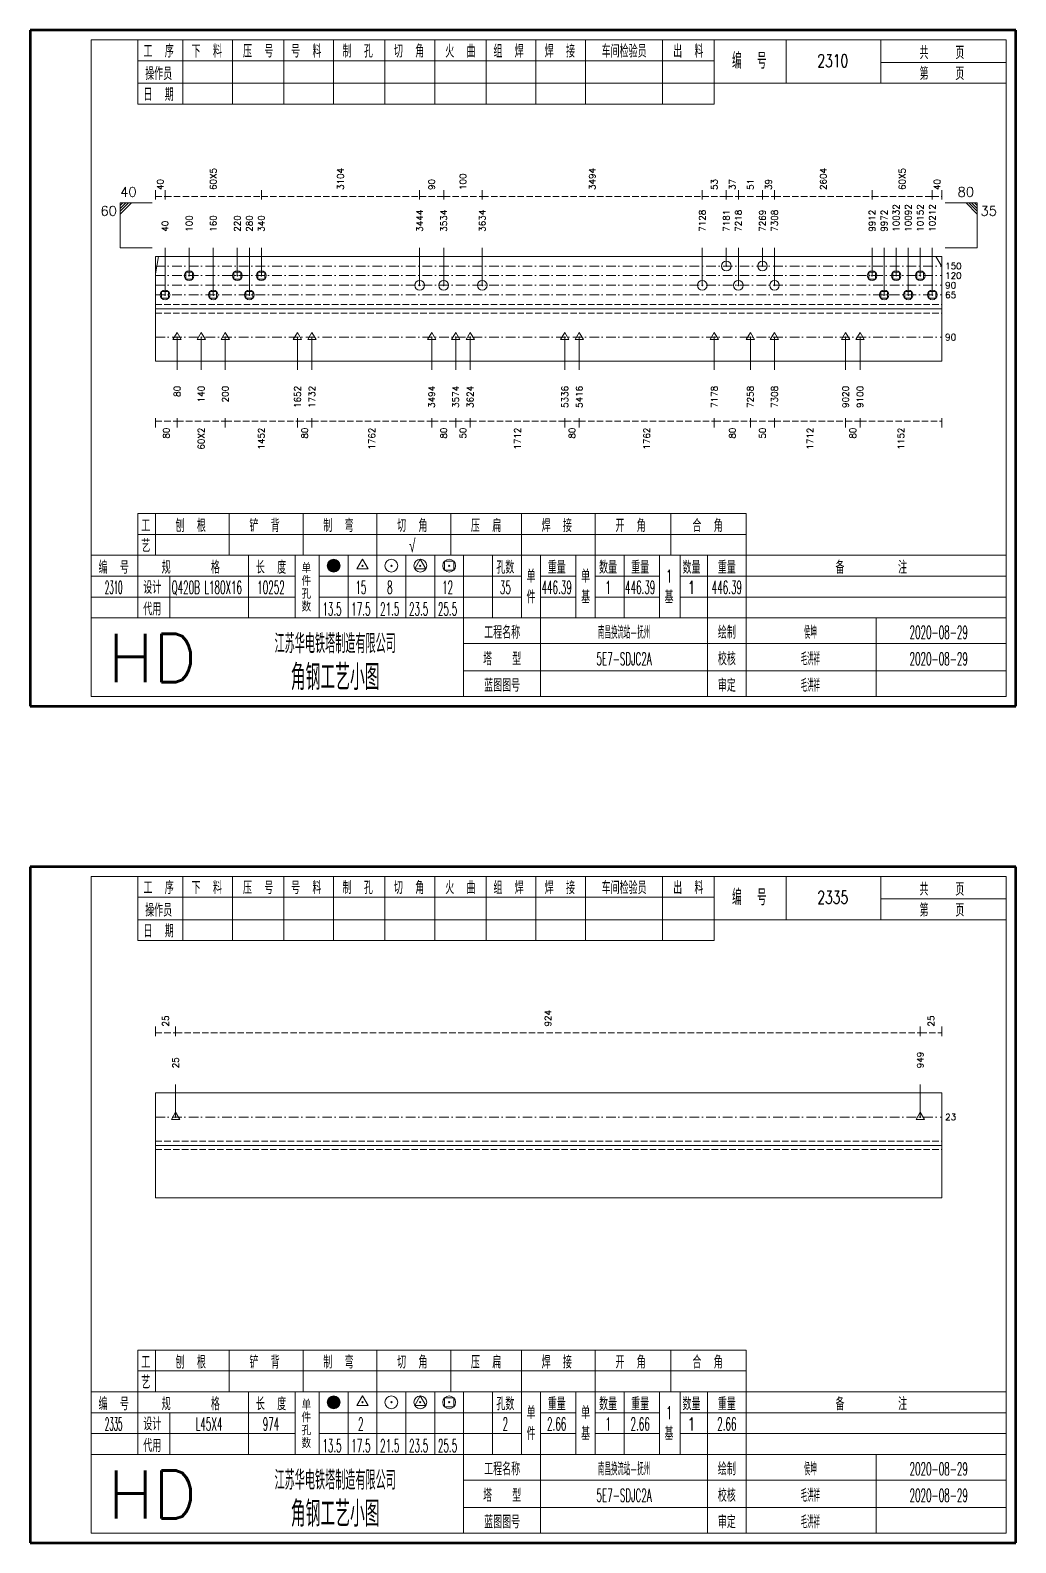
# Model space of a CAD drawing. Extents: x 0 to 5305, y 0 to 1513.
# Drawn here: x 2499 to 2806, y 260.5 to 731.5 of the extents above; entities that cross this region are included whole.
import ezdxf
from ezdxf.enums import TextEntityAlignment as Align

# ---------------------------------------------------------------- set-up
doc = ezdxf.new("R2010")
doc.units = 0
doc.header["$MEASUREMENT"] = 0
doc.linetypes.add('一点画线', pattern=[5.2, 3, -1, 0.2, -1])
doc.linetypes.add('虚线', pattern=[2.75, 2, -0.75])
doc.layers.get('0').update_dxf_attribs({"linetype": 'CONTINUOUS', "lineweight": 25})
doc.layers.add('1', color=7, linetype='CONTINUOUS', lineweight=25)
doc.layers.add('4', color=7, linetype='CONTINUOUS', lineweight=25)
doc.styles.get("Standard").update_dxf_attribs({"font": 'simplex.shx', "width": 0.7, "height": 3, "bigfont": 'gbhzfs.shx'})

msp = doc.modelspace()

# ---------------------------------------------------------------- linework, layer by layer
at = {"color": 8, "linetype": 'Continuous', "lineweight": 9}
for p, q in [((2538, 678.75), (2538, 681.75)), ((2541, 678.75), (2541, 681.75)), ((2541, 678.75), (2541, 681.75)), ((2571, 678.75), (2571, 681.75)), ((2571, 678.75), (2571, 681.75)), ((2620.3, 678.75), (2620.3, 681.75)), ((2620.3, 678.75), (2620.3, 681.75)), ((2627.8, 678.75), (2627.8, 681.75)), ((2627.8, 678.75), (2627.8, 681.75)), ((2639.8, 678.75), (2639.8, 681.75)), ((2639.8, 678.75), (2639.8, 681.75)), ((2708.34, 678.75), (2708.34, 681.75)), ((2708.34, 678.75), (2708.34, 681.75)), ((2715.84, 678.75), (2715.84, 681.75)), ((2715.84, 678.75), (2715.84, 681.75)), ((2719.59, 678.75), (2719.59, 681.75)), ((2719.59, 678.75), (2719.59, 681.75)), ((2727.09, 678.75), (2727.09, 681.75)), ((2727.09, 678.75), (2727.09, 681.75)), ((2730.84, 678.75), (2730.84, 681.75)), ((2730.84, 678.75), (2730.84, 681.75)), ((2761.25, 678.75), (2761.25, 681.75)), ((2761.25, 678.75), (2761.25, 681.75)), ((2780, 678.75), (2780, 681.75)), ((2780, 678.75), (2780, 681.75)), ((2783, 678.75), (2783, 681.75)), ((2538, 610.75), (2538, 607.75)), ((2544.75, 610.75), (2544.75, 607.75)), ((2544.75, 610.75), (2544.75, 607.75)), ((2559.75, 610.75), (2559.75, 607.75)), ((2559.75, 610.75), (2559.75, 607.75)), ((2582.25, 610.75), (2582.25, 607.75)), ((2582.25, 610.75), (2582.25, 607.75)), ((2586.75, 610.75), (2586.75, 607.75)), ((2586.75, 610.75), (2586.75, 607.75)), ((2624.05, 610.75), (2624.05, 607.75)), ((2624.05, 610.75), (2624.05, 607.75)), ((2631.55, 610.75), (2631.55, 607.75)), ((2631.55, 610.75), (2631.55, 607.75)), ((2636.05, 610.75), (2636.05, 607.75)), ((2636.05, 610.75), (2636.05, 607.75)), ((2665.52, 610.75), (2665.52, 607.75)), ((2665.52, 610.75), (2665.52, 607.75)), ((2670.02, 610.75), (2670.02, 607.75)), ((2670.02, 610.75), (2670.02, 607.75)), ((2712.09, 610.75), (2712.09, 607.75)), ((2712.09, 610.75), (2712.09, 607.75)), ((2723.34, 610.75), (2723.34, 607.75)), ((2723.34, 610.75), (2723.34, 607.75)), ((2730.84, 610.75), (2730.84, 607.75)), ((2730.84, 610.75), (2730.84, 607.75)), ((2753, 610.75), (2753, 607.75)), ((2753, 610.75), (2753, 607.75)), ((2757.5, 610.75), (2757.5, 607.75)), ((2757.5, 610.75), (2757.5, 607.75)), ((2783, 610.75), (2783, 607.75)), ((2538, 418.25), (2538, 421.25)), ((2544.29, 418.25), (2544.29, 421.25)), ((2544.29, 418.25), (2544.29, 421.25)), ((2776.25, 418.25), (2776.25, 421.25)), ((2776.25, 418.25), (2776.25, 421.25)), ((2783, 418.25), (2783, 421.25))]:
    msp.add_line(p, q, dxfattribs=at)
at = {"color": 8, "linetype": '虚线', "lineweight": 9}
for p, q in [((2538, 679.75), (2541, 679.75)), ((2541, 679.75), (2571, 679.75)), ((2571, 679.75), (2620.3, 679.75)), ((2620.3, 679.75), (2627.8, 679.75)), ((2627.8, 679.75), (2639.8, 679.75)), ((2639.8, 679.75), (2708.34, 679.75)), ((2708.34, 679.75), (2715.84, 679.75)), ((2715.84, 679.75), (2719.59, 679.75)), ((2719.59, 679.75), (2727.09, 679.75)), ((2727.09, 679.75), (2730.84, 679.75)), ((2730.84, 679.75), (2761.25, 679.75)), ((2761.25, 679.75), (2780, 679.75)), ((2780, 679.75), (2783, 679.75)), ((2538, 609.75), (2544.75, 609.75)), ((2544.75, 609.75), (2559.75, 609.75)), ((2559.75, 609.75), (2582.25, 609.75)), ((2582.25, 609.75), (2586.75, 609.75)), ((2586.75, 609.75), (2624.05, 609.75)), ((2624.05, 609.75), (2631.55, 609.75)), ((2631.55, 609.75), (2636.05, 609.75)), ((2636.05, 609.75), (2665.52, 609.75)), ((2665.52, 609.75), (2670.02, 609.75)), ((2670.02, 609.75), (2712.09, 609.75)), ((2712.09, 609.75), (2723.34, 609.75)), ((2723.34, 609.75), (2730.84, 609.75)), ((2730.84, 609.75), (2753, 609.75)), ((2753, 609.75), (2757.5, 609.75)), ((2757.5, 609.75), (2783, 609.75)), ((2538, 419.25), (2544.29, 419.25)), ((2544.29, 419.25), (2776.25, 419.25)), ((2776.25, 419.25), (2783, 419.25))]:
    msp.add_line(p, q, dxfattribs=at)
at = {"color": 7, "linetype": 'Continuous', "lineweight": 13}
for p, q in [((2527, 677.75), (2537, 677.75)), ((2527, 663.75), (2527, 677.75)), ((2527.88, 677.75), (2527, 676.88)), ((2528.75, 677.75), (2527, 676)), ((2529.62, 677.75), (2527, 675.12)), ((2530.5, 677.75), (2527, 674.25)), ((2794, 677.75), (2784, 677.75)), ((2790.5, 677.75), (2794, 674.25)), ((2791.38, 677.75), (2794, 675.12)), ((2792.25, 677.75), (2794, 676)), ((2793.12, 677.75), (2794, 676.88)), ((2794, 663.75), (2794, 677.75)), ((2527, 663.75), (2537, 663.75)), ((2538, 655.64), (2538.96, 661.08)), ((2541, 649.08), (2541, 663.75)), ((2548.5, 655.08), (2548.5, 663.75)), ((2556, 649.08), (2556, 663.75)), ((2563.5, 655.08), (2563.5, 663.75)), ((2567.25, 649.08), (2567.25, 663.75)), ((2571, 655.08), (2571, 663.75)), ((2620.3, 652.08), (2620.3, 663.75)), ((2627.8, 652.08), (2627.8, 663.75)), ((2639.8, 652.08), (2639.8, 663.75)), ((2708.34, 652.08), (2708.34, 663.75)), ((2715.84, 658.08), (2715.84, 663.75)), ((2719.59, 652.08), (2719.59, 663.75)), ((2727.09, 658.08), (2727.09, 663.75)), ((2730.84, 652.08), (2730.84, 663.75)), ((2761.25, 655.08), (2761.25, 663.75)), ((2765, 649.08), (2765, 663.75)), ((2768.75, 655.08), (2768.75, 663.75)), ((2772.5, 649.08), (2772.5, 663.75)), ((2776.25, 655.08), (2776.25, 663.75)), ((2780, 649.08), (2780, 663.75)), ((2783, 657.91), (2781.09, 661.08)), ((2794, 663.75), (2784, 663.75)), ((2547.44, 654.02), (2547.44, 656.14)), ((2547.44, 656.14), (2549.56, 656.14)), ((2548.35, 654.93), (2548.65, 655.23)), ((2548.65, 654.93), (2548.35, 655.23)), ((2549.56, 656.14), (2549.56, 654.02)), ((2562.44, 654.02), (2562.44, 656.14)), ((2562.44, 656.14), (2564.56, 656.14)), ((2563.35, 654.93), (2563.65, 655.23)), ((2563.65, 654.93), (2563.35, 655.23)), ((2564.56, 656.14), (2564.56, 654.02)), ((2569.94, 654.02), (2569.94, 656.14)), ((2569.94, 656.14), (2572.06, 656.14)), ((2570.85, 654.93), (2571.15, 655.23)), ((2571.15, 654.93), (2570.85, 655.23)), ((2572.06, 656.14), (2572.06, 654.02)), ((2715.69, 657.93), (2715.99, 658.23)), ((2715.99, 657.93), (2715.69, 658.23)), ((2726.94, 657.93), (2727.24, 658.23)), ((2727.24, 657.93), (2726.94, 658.23)), ((2760.19, 654.02), (2760.19, 656.14)), ((2760.19, 656.14), (2762.31, 656.14)), ((2761.1, 654.93), (2761.4, 655.23)), ((2761.4, 654.93), (2761.1, 655.23)), ((2762.31, 656.14), (2762.31, 654.02)), ((2767.69, 654.02), (2767.69, 656.14)), ((2767.69, 656.14), (2769.81, 656.14)), ((2768.6, 654.93), (2768.9, 655.23)), ((2768.9, 654.93), (2768.6, 655.23)), ((2769.81, 656.14), (2769.81, 654.02)), ((2775.19, 654.02), (2775.19, 656.14)), ((2775.19, 656.14), (2777.31, 656.14)), ((2776.1, 654.93), (2776.4, 655.23)), ((2776.4, 654.93), (2776.1, 655.23)), ((2777.31, 656.14), (2777.31, 654.02)), ((2539.94, 648.02), (2539.94, 650.14)), ((2539.94, 650.14), (2542.06, 650.14)), ((2542.06, 650.14), (2542.06, 648.02)), ((2549.56, 654.02), (2547.44, 654.02)), ((2554.94, 648.02), (2554.94, 650.14)), ((2554.94, 650.14), (2557.06, 650.14)), ((2557.06, 650.14), (2557.06, 648.02)), ((2564.56, 654.02), (2562.44, 654.02)), ((2566.19, 648.02), (2566.19, 650.14)), ((2566.19, 650.14), (2568.31, 650.14)), ((2568.31, 650.14), (2568.31, 648.02)), ((2572.06, 654.02), (2569.94, 654.02)), ((2620.15, 651.93), (2620.45, 652.23)), ((2620.45, 651.93), (2620.15, 652.23)), ((2627.65, 651.93), (2627.95, 652.23)), ((2627.95, 651.93), (2627.65, 652.23)), ((2639.65, 651.93), (2639.95, 652.23)), ((2639.95, 651.93), (2639.65, 652.23)), ((2708.19, 651.93), (2708.49, 652.23)), ((2708.49, 651.93), (2708.19, 652.23)), ((2719.44, 651.93), (2719.74, 652.23)), ((2719.74, 651.93), (2719.44, 652.23)), ((2730.69, 651.93), (2730.99, 652.23)), ((2730.99, 651.93), (2730.69, 652.23)), ((2762.31, 654.02), (2760.19, 654.02)), ((2763.94, 648.02), (2763.94, 650.14)), ((2763.94, 650.14), (2766.06, 650.14)), ((2766.06, 650.14), (2766.06, 648.02)), ((2769.81, 654.02), (2767.69, 654.02)), ((2771.44, 648.02), (2771.44, 650.14)), ((2771.44, 650.14), (2773.56, 650.14)), ((2773.56, 650.14), (2773.56, 648.02)), ((2777.31, 654.02), (2775.19, 654.02)), ((2778.94, 648.02), (2778.94, 650.14)), ((2778.94, 650.14), (2781.06, 650.14)), ((2781.06, 650.14), (2781.06, 648.02)), ((2542.06, 648.02), (2539.94, 648.02)), ((2540.85, 648.93), (2541.15, 649.23)), ((2541.15, 648.93), (2540.85, 649.23)), ((2557.06, 648.02), (2554.94, 648.02)), ((2555.85, 648.93), (2556.15, 649.23)), ((2556.15, 648.93), (2555.85, 649.23)), ((2568.31, 648.02), (2566.19, 648.02)), ((2567.1, 648.93), (2567.4, 649.23)), ((2567.4, 648.93), (2567.1, 649.23)), ((2766.06, 648.02), (2763.94, 648.02)), ((2764.85, 648.93), (2765.15, 649.23)), ((2765.15, 648.93), (2764.85, 649.23)), ((2773.56, 648.02), (2771.44, 648.02)), ((2772.35, 648.93), (2772.65, 649.23)), ((2772.65, 648.93), (2772.35, 649.23)), ((2781.06, 648.02), (2778.94, 648.02)), ((2779.85, 648.93), (2780.15, 649.23)), ((2780.15, 648.93), (2779.85, 649.23)), ((2544.75, 635.92), (2544.75, 625.75)), ((2552.25, 635.92), (2552.25, 625.75)), ((2559.75, 635.92), (2559.75, 625.75)), ((2582.25, 635.92), (2582.25, 625.75)), ((2586.75, 635.92), (2586.75, 625.75)), ((2624.05, 635.92), (2624.05, 625.75)), ((2631.55, 635.92), (2631.55, 625.75)), ((2636.05, 635.92), (2636.05, 625.75)), ((2665.52, 635.92), (2665.52, 625.75)), ((2670.02, 635.92), (2670.02, 625.75)), ((2712.09, 635.92), (2712.09, 625.75)), ((2723.34, 635.92), (2723.34, 625.75)), ((2730.84, 635.92), (2730.84, 625.75)), ((2753, 635.92), (2753, 625.75)), ((2757.5, 635.92), (2757.5, 625.75)), ((2544.29, 393.08), (2544.29, 403.25)), ((2776.25, 393.08), (2776.25, 403.25)), ((2544.29, 394.58), (2542.99, 392.33)), ((2542.99, 392.33), (2545.59, 392.33)), ((2544.14, 392.93), (2544.44, 393.23)), ((2544.44, 392.93), (2544.14, 393.23)), ((2545.59, 392.33), (2544.29, 394.58)), ((2776.25, 394.58), (2774.95, 392.33)), ((2774.95, 392.33), (2777.55, 392.33)), ((2776.1, 392.93), (2776.4, 393.23)), ((2776.4, 392.93), (2776.1, 393.23)), ((2777.55, 392.33), (2776.25, 394.58))]:
    msp.add_line(p, q, dxfattribs=at)
at = {"color": 7, "linetype": 'Continuous', "lineweight": 18}
for p, q in [((2538, 661.08), (2538, 628.42)), ((2538, 661.08), (2783, 661.08)), ((2783, 661.08), (2783, 628.42)), ((2538, 644.75), (2783, 644.75)), ((2538, 400.58), (2538, 367.92)), ((2538, 400.58), (2783, 400.58)), ((2783, 400.58), (2783, 367.92)), ((2538, 384.25), (2783, 384.25))]:
    msp.add_line(p, q, dxfattribs=at)
at = {"color": 3, "linetype": '一点画线', "lineweight": 13}
for p, q in [((2538, 658.08), (2783, 658.08)), ((2538, 655.08), (2783, 655.08)), ((2538, 652.08), (2783, 652.08)), ((2538, 649.08), (2783, 649.08)), ((2538, 635.92), (2783, 635.92)), ((2538, 393.08), (2783, 393.08))]:
    msp.add_line(p, q, dxfattribs=at)
at = {"color": 1, "linetype": '虚线', "lineweight": 18}
for p, q in [((2538, 646.08), (2783, 646.08)), ((2538, 643.42), (2783, 643.42)), ((2538, 385.58), (2783, 385.58)), ((2538, 382.92), (2783, 382.92))]:
    msp.add_line(p, q, dxfattribs=at)
at = {"color": 7, "linetype": 'Continuous', "lineweight": 13}
for centre in [(2715.84, 658.08), (2727.09, 658.08), (2548.5, 655.08), (2563.5, 655.08), (2571, 655.08), (2761.25, 655.08), (2768.75, 655.08), (2776.25, 655.08), (2541, 649.08), (2556, 649.08), (2567.25, 649.08), (2620.3, 652.08), (2627.8, 652.08), (2639.8, 652.08), (2708.34, 652.08), (2719.59, 652.08), (2730.84, 652.08), (2765, 649.08), (2772.5, 649.08), (2780, 649.08)]:
    msp.add_circle(centre, 1.5, dxfattribs=at)
at = {"layer": '1', "color": 7, "linetype": 'Continuous', "lineweight": 13}
for p, q in [((2544.75, 637.42), (2543.45, 635.17)), ((2544.6, 635.77), (2544.9, 636.07)), ((2544.9, 635.77), (2544.6, 636.07)), ((2546.05, 635.17), (2544.75, 637.42)), ((2552.25, 637.42), (2550.95, 635.17)), ((2552.1, 635.77), (2552.4, 636.07)), ((2552.4, 635.77), (2552.1, 636.07)), ((2553.55, 635.17), (2552.25, 637.42)), ((2559.75, 637.42), (2558.45, 635.17)), ((2559.6, 635.77), (2559.9, 636.07)), ((2559.9, 635.77), (2559.6, 636.07)), ((2561.05, 635.17), (2559.75, 637.42)), ((2582.25, 637.42), (2580.95, 635.17)), ((2582.1, 635.77), (2582.4, 636.07)), ((2582.4, 635.77), (2582.1, 636.07)), ((2583.55, 635.17), (2582.25, 637.42)), ((2586.75, 637.42), (2585.45, 635.17)), ((2586.6, 635.77), (2586.9, 636.07)), ((2586.9, 635.77), (2586.6, 636.07)), ((2588.05, 635.17), (2586.75, 637.42)), ((2624.05, 637.42), (2622.75, 635.17)), ((2623.9, 635.77), (2624.2, 636.07)), ((2624.2, 635.77), (2623.9, 636.07)), ((2625.35, 635.17), (2624.05, 637.42)), ((2631.55, 637.42), (2630.25, 635.17)), ((2631.4, 635.77), (2631.7, 636.07)), ((2631.7, 635.77), (2631.4, 636.07)), ((2632.85, 635.17), (2631.55, 637.42)), ((2636.05, 637.42), (2634.75, 635.17)), ((2635.9, 635.77), (2636.2, 636.07)), ((2636.2, 635.77), (2635.9, 636.07)), ((2637.35, 635.17), (2636.05, 637.42)), ((2665.52, 637.42), (2664.22, 635.17)), ((2665.37, 635.77), (2665.67, 636.07)), ((2665.67, 635.77), (2665.37, 636.07)), ((2666.82, 635.17), (2665.52, 637.42)), ((2670.02, 637.42), (2668.72, 635.17)), ((2669.87, 635.77), (2670.17, 636.07)), ((2670.17, 635.77), (2669.87, 636.07)), ((2671.32, 635.17), (2670.02, 637.42)), ((2712.09, 637.42), (2710.79, 635.17)), ((2711.94, 635.77), (2712.24, 636.07)), ((2712.24, 635.77), (2711.94, 636.07)), ((2713.39, 635.17), (2712.09, 637.42)), ((2723.34, 637.42), (2722.04, 635.17)), ((2723.19, 635.77), (2723.49, 636.07)), ((2723.49, 635.77), (2723.19, 636.07)), ((2724.64, 635.17), (2723.34, 637.42)), ((2730.84, 637.42), (2729.54, 635.17)), ((2730.69, 635.77), (2730.99, 636.07)), ((2730.99, 635.77), (2730.69, 636.07)), ((2732.14, 635.17), (2730.84, 637.42)), ((2753, 637.42), (2751.7, 635.17)), ((2752.85, 635.77), (2753.15, 636.07)), ((2753.15, 635.77), (2752.85, 636.07)), ((2754.3, 635.17), (2753, 637.42)), ((2757.5, 637.42), (2756.2, 635.17)), ((2757.35, 635.77), (2757.65, 636.07)), ((2757.65, 635.77), (2757.35, 636.07)), ((2758.8, 635.17), (2757.5, 637.42)), ((2543.45, 635.17), (2546.05, 635.17)), ((2550.95, 635.17), (2553.55, 635.17)), ((2558.45, 635.17), (2561.05, 635.17)), ((2580.95, 635.17), (2583.55, 635.17)), ((2585.45, 635.17), (2588.05, 635.17)), ((2622.75, 635.17), (2625.35, 635.17)), ((2630.25, 635.17), (2632.85, 635.17)), ((2634.75, 635.17), (2637.35, 635.17)), ((2664.22, 635.17), (2666.82, 635.17)), ((2668.72, 635.17), (2671.32, 635.17)), ((2710.79, 635.17), (2713.39, 635.17)), ((2722.04, 635.17), (2724.64, 635.17)), ((2729.54, 635.17), (2732.14, 635.17)), ((2751.7, 635.17), (2754.3, 635.17)), ((2756.2, 635.17), (2758.8, 635.17))]:
    msp.add_line(p, q, dxfattribs=at)
at = {"layer": '1', "color": 7, "linetype": 'Continuous', "lineweight": 18}
for p, q in [((2538, 628.42), (2783, 628.42)), ((2538, 367.92), (2783, 367.92))]:
    msp.add_line(p, q, dxfattribs=at)
at = {"layer": '4', "color": 1, "linetype": 'Continuous', "lineweight": 50}
for p, q in [((2806, 731.5), (2499, 731.5)), ((2499, 731.5), (2499, 521)), ((2806, 521), (2806, 731.5)), ((2499, 521), (2806, 521)), ((2806, 471), (2499, 471)), ((2499, 471), (2499, 260.5)), ((2806, 260.5), (2806, 471)), ((2499, 260.5), (2806, 260.5))]:
    msp.add_line(p, q, dxfattribs=at)
at = {"layer": '4', "color": 1, "linetype": 'Continuous', "lineweight": 18}
for p, q in [((2803, 728.5), (2518, 728.5)), ((2518, 728.5), (2518, 524)), ((2532.5, 728.5), (2532.5, 708.5)), ((2546.5, 728.5), (2546.5, 708.5)), ((2562, 728.5), (2562, 708.5)), ((2578, 728.5), (2578, 708.5)), ((2593.5, 728.5), (2593.5, 708.5)), ((2609.5, 728.5), (2609.5, 708.5)), ((2625, 728.5), (2625, 708.5)), ((2641, 728.5), (2641, 708.5)), ((2656.5, 728.5), (2656.5, 708.5)), ((2672, 728.5), (2672, 708.5)), ((2696, 728.5), (2696, 708.5)), ((2712, 728.5), (2712, 708.5)), ((2734.5, 728.5), (2734.5, 715)), ((2764, 728.5), (2764, 715)), ((2803, 524), (2803, 728.5)), ((2532.5, 722), (2712, 722)), ((2764, 721.5), (2803, 721.5)), ((2532.5, 715), (2803, 715)), ((2532.5, 708.5), (2712, 708.5)), ((2532.5, 581), (2722, 581)), ((2532.5, 581), (2532.5, 568)), ((2538, 581), (2538, 568)), ((2561, 581), (2561, 568)), ((2584, 581), (2584, 568)), ((2607, 581), (2607, 568)), ((2630, 581), (2630, 568)), ((2652, 581), (2652, 568)), ((2675, 581), (2675, 568)), ((2698.5, 581), (2698.5, 568)), ((2722, 581), (2722, 568)), ((2532.5, 574.5), (2722, 574.5)), ((2518, 568), (2803, 568)), ((2532.5, 568), (2532.5, 548.5)), ((2567, 568), (2567, 548.5)), ((2581.5, 568), (2581.5, 548.5)), ((2589, 568), (2589, 548.5)), ((2598, 568), (2598, 548.5)), ((2607, 568), (2607, 548.5)), ((2616, 568), (2616, 548.5)), ((2625, 568), (2625, 548.5)), ((2634, 568), (2634, 548.5)), ((2643, 568), (2643, 548.5)), ((2652, 568), (2652, 548.5)), ((2658, 568), (2658, 548.5)), ((2669, 568), (2669, 548.5)), ((2675, 568), (2675, 548.5)), ((2684, 568), (2684, 548.5)), ((2695, 568), (2695, 548.5)), ((2701.5, 568), (2701.5, 548.5)), ((2710, 568), (2710, 548.5)), ((2722, 568), (2722, 548.5)), ((2518, 561.5), (2581.5, 561.5)), ((2542.5, 561.5), (2542.5, 548.5)), ((2589, 561.5), (2652, 561.5)), ((2658, 561.5), (2669, 561.5)), ((2675, 561.5), (2695, 561.5)), ((2701.5, 561.5), (2803, 561.5)), ((2518, 555), (2581.5, 555)), ((2589, 555), (2652, 555)), ((2658, 555), (2669, 555)), ((2675, 555), (2695, 555)), ((2701.5, 555), (2803, 555)), ((2518, 548.5), (2803, 548.5)), ((2634, 548.5), (2634, 524)), ((2658, 548.5), (2658, 524)), ((2710, 548.5), (2710, 524)), ((2722, 548.5), (2722, 524)), ((2762.5, 548.5), (2762.5, 524)), ((2634, 540.5), (2803, 540.5)), ((2634, 532), (2803, 532)), ((2518, 524), (2803, 524)), ((2803, 468), (2518, 468)), ((2518, 468), (2518, 263.5)), ((2532.5, 468), (2532.5, 448)), ((2546.5, 468), (2546.5, 448)), ((2562, 468), (2562, 448)), ((2578, 468), (2578, 448)), ((2593.5, 468), (2593.5, 448)), ((2609.5, 468), (2609.5, 448)), ((2625, 468), (2625, 448)), ((2641, 468), (2641, 448)), ((2656.5, 468), (2656.5, 448)), ((2672, 468), (2672, 448)), ((2696, 468), (2696, 448)), ((2712, 468), (2712, 448)), ((2734.5, 468), (2734.5, 454.5)), ((2764, 468), (2764, 454.5)), ((2803, 263.5), (2803, 468)), ((2532.5, 461.5), (2712, 461.5)), ((2764, 461), (2803, 461)), ((2532.5, 454.5), (2803, 454.5)), ((2532.5, 448), (2712, 448)), ((2532.5, 320.5), (2722, 320.5)), ((2532.5, 320.5), (2532.5, 307.5)), ((2538, 320.5), (2538, 307.5)), ((2561, 320.5), (2561, 307.5)), ((2584, 320.5), (2584, 307.5)), ((2607, 320.5), (2607, 307.5)), ((2630, 320.5), (2630, 307.5)), ((2652, 320.5), (2652, 307.5)), ((2675, 320.5), (2675, 307.5)), ((2698.5, 320.5), (2698.5, 307.5)), ((2722, 320.5), (2722, 307.5)), ((2532.5, 314), (2722, 314)), ((2518, 307.5), (2803, 307.5)), ((2532.5, 307.5), (2532.5, 288)), ((2567, 307.5), (2567, 288)), ((2581.5, 307.5), (2581.5, 288)), ((2589, 307.5), (2589, 288)), ((2598, 307.5), (2598, 288)), ((2607, 307.5), (2607, 288)), ((2616, 307.5), (2616, 288)), ((2625, 307.5), (2625, 288)), ((2634, 307.5), (2634, 288)), ((2643, 307.5), (2643, 288)), ((2652, 307.5), (2652, 288)), ((2658, 307.5), (2658, 288)), ((2669, 307.5), (2669, 288)), ((2675, 307.5), (2675, 288)), ((2684, 307.5), (2684, 288)), ((2695, 307.5), (2695, 288)), ((2701.5, 307.5), (2701.5, 288)), ((2710, 307.5), (2710, 288)), ((2722, 307.5), (2722, 288)), ((2518, 301), (2581.5, 301)), ((2542.5, 301), (2542.5, 288)), ((2589, 301), (2652, 301)), ((2658, 301), (2669, 301)), ((2675, 301), (2695, 301)), ((2701.5, 301), (2803, 301)), ((2518, 294.5), (2581.5, 294.5)), ((2589, 294.5), (2652, 294.5)), ((2658, 294.5), (2669, 294.5)), ((2675, 294.5), (2695, 294.5)), ((2701.5, 294.5), (2803, 294.5)), ((2518, 288), (2803, 288)), ((2634, 288), (2634, 263.5)), ((2658, 288), (2658, 263.5)), ((2710, 288), (2710, 263.5)), ((2722, 288), (2722, 263.5)), ((2762.5, 288), (2762.5, 263.5)), ((2634, 280), (2803, 280)), ((2634, 271.5), (2803, 271.5)), ((2518, 263.5), (2803, 263.5))]:
    msp.add_line(p, q, dxfattribs=at)
at = {"layer": '4', "color": 7, "linetype": 'Continuous', "lineweight": 13}
for p, q in [((2602.5, 566.75), (2600.77, 563.75)), ((2604.23, 563.75), (2602.5, 566.75)), ((2620.5, 566.75), (2618.77, 563.75)), ((2622.23, 563.75), (2620.5, 566.75)), ((2628.09, 563.34), (2628.09, 566.16)), ((2628.09, 566.16), (2630.91, 566.16)), ((2630.91, 566.16), (2630.91, 563.34)), ((2600.77, 563.75), (2604.23, 563.75)), ((2602.3, 564.55), (2602.7, 564.95)), ((2602.7, 564.55), (2602.3, 564.95)), ((2611.3, 564.55), (2611.7, 564.95)), ((2611.7, 564.55), (2611.3, 564.95)), ((2618.77, 563.75), (2622.23, 563.75)), ((2620.3, 564.55), (2620.7, 564.95)), ((2620.7, 564.55), (2620.3, 564.95)), ((2630.91, 563.34), (2628.09, 563.34)), ((2629.3, 564.55), (2629.7, 564.95)), ((2629.7, 564.55), (2629.3, 564.95)), ((2602.5, 306.25), (2600.77, 303.25)), ((2604.23, 303.25), (2602.5, 306.25)), ((2620.5, 306.25), (2618.77, 303.25)), ((2622.23, 303.25), (2620.5, 306.25)), ((2600.77, 303.25), (2604.23, 303.25)), ((2602.3, 304.05), (2602.7, 304.45)), ((2602.7, 304.05), (2602.3, 304.45)), ((2611.3, 304.05), (2611.7, 304.45)), ((2611.7, 304.05), (2611.3, 304.45)), ((2618.77, 303.25), (2622.23, 303.25)), ((2620.3, 304.05), (2620.7, 304.45)), ((2620.7, 304.05), (2620.3, 304.45)), ((2628.09, 302.84), (2628.09, 305.66)), ((2628.09, 305.66), (2630.91, 305.66)), ((2630.91, 302.84), (2628.09, 302.84)), ((2629.3, 304.05), (2629.7, 304.45)), ((2629.7, 304.05), (2629.3, 304.45)), ((2630.91, 305.66), (2630.91, 302.84))]:
    msp.add_line(p, q, dxfattribs=at)
for centre, radius in [((2593.5, 564.75), 2), ((2593.5, 564.75), 1.8), ((2593.5, 564.75), 1.6), ((2593.5, 564.75), 1.4), ((2593.5, 564.75), 1.2), ((2593.5, 564.75), 1), ((2593.5, 564.75), 0.8), ((2593.5, 564.75), 0.6), ((2611.5, 564.75), 2), ((2620.5, 564.75), 2), ((2629.5, 564.75), 2), ((2593.5, 564.75), 0.4), ((2593.5, 564.75), 0.2), ((2593.5, 304.25), 2), ((2611.5, 304.25), 2), ((2620.5, 304.25), 2), ((2629.5, 304.25), 2), ((2593.5, 304.25), 1.8), ((2593.5, 304.25), 1.6), ((2593.5, 304.25), 1.4), ((2593.5, 304.25), 1.2), ((2593.5, 304.25), 1), ((2593.5, 304.25), 0.8), ((2593.5, 304.25), 0.6), ((2593.5, 304.25), 0.4), ((2593.5, 304.25), 0.2)]:
    msp.add_circle(centre, radius, dxfattribs=at)

# ---------------------------------------------------------------- texts
at = {"color": 8, "linetype": 'Continuous', "lineweight": 9}
for s, p in [('60X5', (2556, 681.75)), ('3104', (2595.65, 681.75)), ('3494', (2674.07, 681.75)), ('2604', (2746.05, 681.75)), ('60X5', (2770.62, 681.75)), ('40', (2539.5, 681.75)), ('90', (2624.05, 681.75)), ('100', (2633.8, 681.75)), ('53', (2712.09, 681.75)), ('37', (2717.72, 681.75)), ('51', (2723.34, 681.75)), ('39', (2728.97, 681.75)), ('40', (2781.5, 681.75)), ('25', (2541.14, 421.25)), ('924', (2660.27, 421.25)), ('25', (2779.62, 421.25))]:
    msp.add_text(s, height=2, rotation=90, dxfattribs=at).set_placement(p, align=Align.MIDDLE_LEFT)
at = {"color": 7, "linetype": 'Continuous', "lineweight": 13}
msp.add_text('40', height=3, dxfattribs=at).set_placement((2527, 678.75), align=Align.BOTTOM_LEFT)
msp.add_text('80', height=3, dxfattribs=at).set_placement((2793, 678.75), align=Align.BOTTOM_RIGHT)
msp.add_text('60', height=3, dxfattribs=at).set_placement((2526, 676.75), align=Align.TOP_RIGHT)
for s, p in [('100', (2548.5, 668.75)), ('160', (2556, 668.75)), ('220', (2563.5, 668.75)), ('280', (2567.25, 668.75)), ('340', (2571, 668.75)), ('3444', (2620.3, 668.75)), ('3534', (2627.8, 668.75)), ('3634', (2639.8, 668.75)), ('7128', (2708.34, 668.75)), ('7181', (2715.84, 668.75)), ('7218', (2719.59, 668.75)), ('7269', (2727.09, 668.75)), ('7308', (2730.84, 668.75)), ('9912', (2761.25, 668.75)), ('9972', (2765, 668.75)), ('10032', (2768.75, 668.75)), ('10092', (2772.5, 668.75)), ('10152', (2776.25, 668.75)), ('10212', (2780, 668.75)), ('40', (2541, 668.75)), ('25', (2544.29, 408.25)), ('949', (2776.25, 408.25))]:
    msp.add_text(s, height=2, rotation=90, dxfattribs=at).set_placement(p, align=Align.MIDDLE_LEFT)
msp.add_text('35', height=3, dxfattribs=at).set_placement((2795, 676.75), align=Align.TOP_LEFT)
for s, p in [('150', (2784, 658.08)), ('120', (2784, 655.08)), ('90', (2784, 652.08)), ('65', (2784, 649.08)), ('90', (2784, 635.92)), ('23', (2784, 393.08))]:
    msp.add_text(s, height=2, dxfattribs=at).set_placement(p, align=Align.MIDDLE_LEFT)
at = {"color": 8, "linetype": 'Continuous', "lineweight": 9}
for s, p in [('80', (2541.38, 607.75)), ('60X2', (2552.25, 607.75)), ('1452', (2571, 607.75)), ('80', (2584.5, 607.75)), ('1762', (2605.4, 607.75)), ('80', (2627.8, 607.75)), ('50', (2633.8, 607.75)), ('1712', (2650.79, 607.75)), ('80', (2667.77, 607.75)), ('1762', (2691.06, 607.75)), ('80', (2717.72, 607.75)), ('50', (2727.09, 607.75)), ('1712', (2741.92, 607.75)), ('80', (2755.25, 607.75)), ('1152', (2770.25, 607.75))]:
    msp.add_text(s, height=2, rotation=90, dxfattribs=at).set_placement(p, align=Align.MIDDLE_RIGHT)
at = {"layer": '1', "color": 7, "linetype": 'Continuous', "lineweight": 13}
for s, p in [('80', (2544.75, 620.75)), ('140', (2552.25, 620.75)), ('200', (2559.75, 620.75)), ('1652', (2582.25, 620.75)), ('1732', (2586.75, 620.75)), ('3494', (2624.05, 620.75)), ('3574', (2631.55, 620.75)), ('3624', (2636.05, 620.75)), ('5336', (2665.52, 620.75)), ('5416', (2670.02, 620.75)), ('7178', (2712.09, 620.75)), ('7258', (2723.34, 620.75)), ('7308', (2730.84, 620.75)), ('9020', (2753, 620.75)), ('9100', (2757.5, 620.75))]:
    msp.add_text(s, height=2, rotation=90, dxfattribs=at).set_placement(p, align=Align.MIDDLE_RIGHT)
at = {"layer": '4', "color": 1, "linetype": 'Continuous', "lineweight": 13}
for s, height, width, p in [('工  序', 4, 0.7, (2539, 725)), ('下  料', 4, 0.7, (2554, 725)), ('压  号', 4, 0.7, (2570, 725)), ('号  料', 4, 0.7, (2585, 725)), ('制  孔', 4, 0.7, (2601, 725)), ('切  角', 4, 0.7, (2617, 725)), ('火  曲', 4, 0.7, (2633, 725)), ('组  焊', 4, 0.7, (2648, 725)), ('焊  接', 4, 0.7, (2664, 725)), ('车间检验员', 4, 0.7, (2684, 725)), ('出  料', 4, 0.7, (2704, 725)), ('共    页', 4, 0.7, (2783, 724.5)), ('编  号', 5, 0.7, (2723, 722)), ('2310', 4, 0.7, (2749, 722)), ('操作员', 4, 0.7, (2539, 718)), ('第    页', 4, 0.7, (2783, 718)), ('日  期', 4, 0.7, (2539, 711.5)), ('刨  根', 4, 0.7, (2549, 577.25)), ('铲  背', 4, 0.7, (2572, 577.25)), ('制  弯', 4, 0.7, (2595, 577.25)), ('切  角', 4, 0.7, (2618, 577.25)), ('压  扁', 4, 0.7, (2641, 577.25)), ('焊  接', 4, 0.7, (2663, 577.25)), ('开  角', 4, 0.7, (2686, 577.25)), ('合  角', 4, 0.7, (2710, 577.25)), ('工', 4, 0.7, (2535, 577.25)), ('艺', 4, 0.7, (2535, 571)), ('√', 4, 0.7, (2618, 571)), ('编  号', 4, 0.7, (2525, 564.25)), ('规      格', 4, 0.7, (2549, 564.25)), ('长  度', 4, 0.7, (2574, 564.25)), ('孔数', 4, 0.7, (2647, 564.25)), ('重量', 4, 0.7, (2663, 564.25)), ('数量', 4, 0.7, (2679, 564.25)), ('重量', 4, 0.7, (2689, 564.25)), ('数量', 4, 0.7, (2705, 564.25)), ('重量', 4, 0.7, (2716, 564.25)), ('备        注', 4, 0.7, (2761, 564.25)), ('单', 4, 0.7, (2655, 561.5)), ('单', 4, 0.7, (2672, 561.5)), ('1', 4, 0.5, (2698, 561.5)), ('2310', 4, 0.4, (2525, 558)), ('设计', 4, 0.7, (2537, 558)), ('Q420B L180X16', 4, 0.5, (2554, 558)), ('10252', 4, 0.5, (2574, 558)), ('15', 4, 0.5, (2602, 558)), ('8', 4, 0.5, (2611, 558)), ('12', 4, 0.5, (2629, 558)), ('35', 4, 0.5, (2647, 558)), ('件', 4, 0.7, (2655, 555)), ('446.39', 4, 0.5, (2663, 558)), ('基', 4, 0.7, (2672, 555)), ('1', 4, 0.5, (2679, 558)), ('446.39', 4, 0.5, (2689, 558)), ('基', 4, 0.7, (2698, 555)), ('1', 4, 0.7, (2705, 558)), ('446.39', 4, 0.5, (2716, 558)), ('代用', 4, 0.7, (2537, 551.25)), ('13.5', 4, 0.5, (2593, 551.25)), ('17.5', 4, 0.5, (2602, 551.25)), ('21.5', 4, 0.5, (2611, 551.25)), ('23.5', 4, 0.5, (2620, 551.25)), ('25.5', 4, 0.5, (2629, 551.25)), ('工程名称', 4, 0.7, (2646, 544)), ('南昌换流站-抚州', 4, 0.5, (2684, 544)), ('绘制', 4, 0.7, (2716, 544)), ('侯坤', 4, 0.5, (2742, 544)), ('江苏华电铁塔制造有限公司', 6, 0.7, (2594, 540.5)), ('2020-08-29', 4, 0.5, (2782, 544)), ('塔   型', 4, 0.7, (2646, 535.75)), ('5E7-SDJC2A', 4, 0.5, (2684, 535.75)), ('校核', 4, 0.7, (2716, 535.75)), ('毛洪祥', 4, 0.5, (2742, 535.75)), ('2020-08-29', 4, 0.5, (2782, 535.75)), ('角钢工艺小图', 8, 0.8, (2594, 530)), ('蓝图图号', 4, 0.7, (2646, 527.5)), ('审定', 4, 0.7, (2716, 527.5)), ('毛洪祥', 4, 0.5, (2742, 527.5)), ('工  序', 4, 0.7, (2539, 464.5)), ('下  料', 4, 0.7, (2554, 464.5)), ('压  号', 4, 0.7, (2570, 464.5)), ('号  料', 4, 0.7, (2585, 464.5)), ('制  孔', 4, 0.7, (2601, 464.5)), ('切  角', 4, 0.7, (2617, 464.5)), ('火  曲', 4, 0.7, (2633, 464.5)), ('组  焊', 4, 0.7, (2648, 464.5)), ('焊  接', 4, 0.7, (2664, 464.5)), ('车间检验员', 4, 0.7, (2684, 464.5)), ('出  料', 4, 0.7, (2704, 464.5)), ('共    页', 4, 0.7, (2783, 464)), ('编  号', 5, 0.7, (2723, 461.5)), ('2335', 4, 0.7, (2749, 461.5)), ('操作员', 4, 0.7, (2539, 457.5)), ('第    页', 4, 0.7, (2783, 457.5)), ('日  期', 4, 0.7, (2539, 451)), ('工', 4, 0.7, (2535, 316.75)), ('刨  根', 4, 0.7, (2549, 316.75)), ('铲  背', 4, 0.7, (2572, 316.75)), ('制  弯', 4, 0.7, (2595, 316.75)), ('切  角', 4, 0.7, (2618, 316.75)), ('压  扁', 4, 0.7, (2641, 316.75)), ('焊  接', 4, 0.7, (2663, 316.75)), ('开  角', 4, 0.7, (2686, 316.75)), ('合  角', 4, 0.7, (2710, 316.75)), ('艺', 4, 0.7, (2535, 310.5)), ('编  号', 4, 0.7, (2525, 303.75)), ('规      格', 4, 0.7, (2549, 303.75)), ('长  度', 4, 0.7, (2574, 303.75)), ('孔数', 4, 0.7, (2647, 303.75)), ('数量', 4, 0.7, (2679, 303.75)), ('数量', 4, 0.7, (2705, 303.75)), ('备        注', 4, 0.7, (2761, 303.75)), ('单', 4, 0.7, (2655, 301)), ('重量', 4, 0.7, (2663, 303.75)), ('单', 4, 0.7, (2672, 301)), ('重量', 4, 0.7, (2689, 303.75)), ('1', 4, 0.5, (2698, 301)), ('重量', 4, 0.7, (2716, 303.75)), ('2335', 4, 0.4, (2525, 297.5)), ('设计', 4, 0.7, (2537, 297.5)), (' L45X4', 4, 0.5, (2554, 297.5)), ('974', 4, 0.5, (2574, 297.5)), ('2', 4, 0.5, (2602, 297.5)), ('2', 4, 0.5, (2647, 297.5)), ('件', 4, 0.7, (2655, 294.5)), ('2.66', 4, 0.5, (2663, 297.5)), ('基', 4, 0.7, (2672, 294.5)), ('1', 4, 0.5, (2679, 297.5)), ('2.66', 4, 0.5, (2689, 297.5)), ('基', 4, 0.7, (2698, 294.5)), ('1', 4, 0.7, (2705, 297.5)), ('2.66', 4, 0.5, (2716, 297.5)), ('代用', 4, 0.7, (2537, 290.75)), ('13.5', 4, 0.5, (2593, 290.75)), ('17.5', 4, 0.5, (2602, 290.75)), ('21.5', 4, 0.5, (2611, 290.75)), ('23.5', 4, 0.5, (2620, 290.75)), ('25.5', 4, 0.5, (2629, 290.75)), ('江苏华电铁塔制造有限公司', 6, 0.7, (2594, 280)), ('工程名称', 4, 0.7, (2646, 283.5)), ('南昌换流站-抚州', 4, 0.5, (2684, 283.5)), ('绘制', 4, 0.7, (2716, 283.5)), ('侯坤', 4, 0.5, (2742, 283.5)), ('2020-08-29', 4, 0.5, (2782, 283.5)), ('角钢工艺小图', 8, 0.8, (2594, 269.5)), ('塔   型', 4, 0.7, (2646, 275.25)), ('5E7-SDJC2A', 4, 0.5, (2684, 275.25)), ('校核', 4, 0.7, (2716, 275.25)), ('毛洪祥', 4, 0.5, (2742, 275.25)), ('2020-08-29', 4, 0.5, (2782, 275.25)), ('蓝图图号', 4, 0.7, (2646, 267)), ('审定', 4, 0.7, (2716, 267)), ('毛洪祥', 4, 0.5, (2742, 267))]:
    msp.add_text(s, height=height, dxfattribs=dict(at, width=width)).set_placement(p, align=Align.MIDDLE_CENTER)
for s, height, p in [('单', 3, (2585, 564)), ('件', 3, (2585, 560)), ('孔', 3, (2585, 556)), ('数', 3, (2585, 552)), ('HD', 15, (2537, 536)), ('单', 3, (2585, 303.5)), ('件', 3, (2585, 299.5)), ('孔', 3, (2585, 295.5)), ('数', 3, (2585, 291.5)), ('HD', 15, (2537, 275.5))]:
    msp.add_text(s, height=height, dxfattribs=at).set_placement(p, align=Align.MIDDLE_CENTER)

doc.saveas('drawing.dxf')
